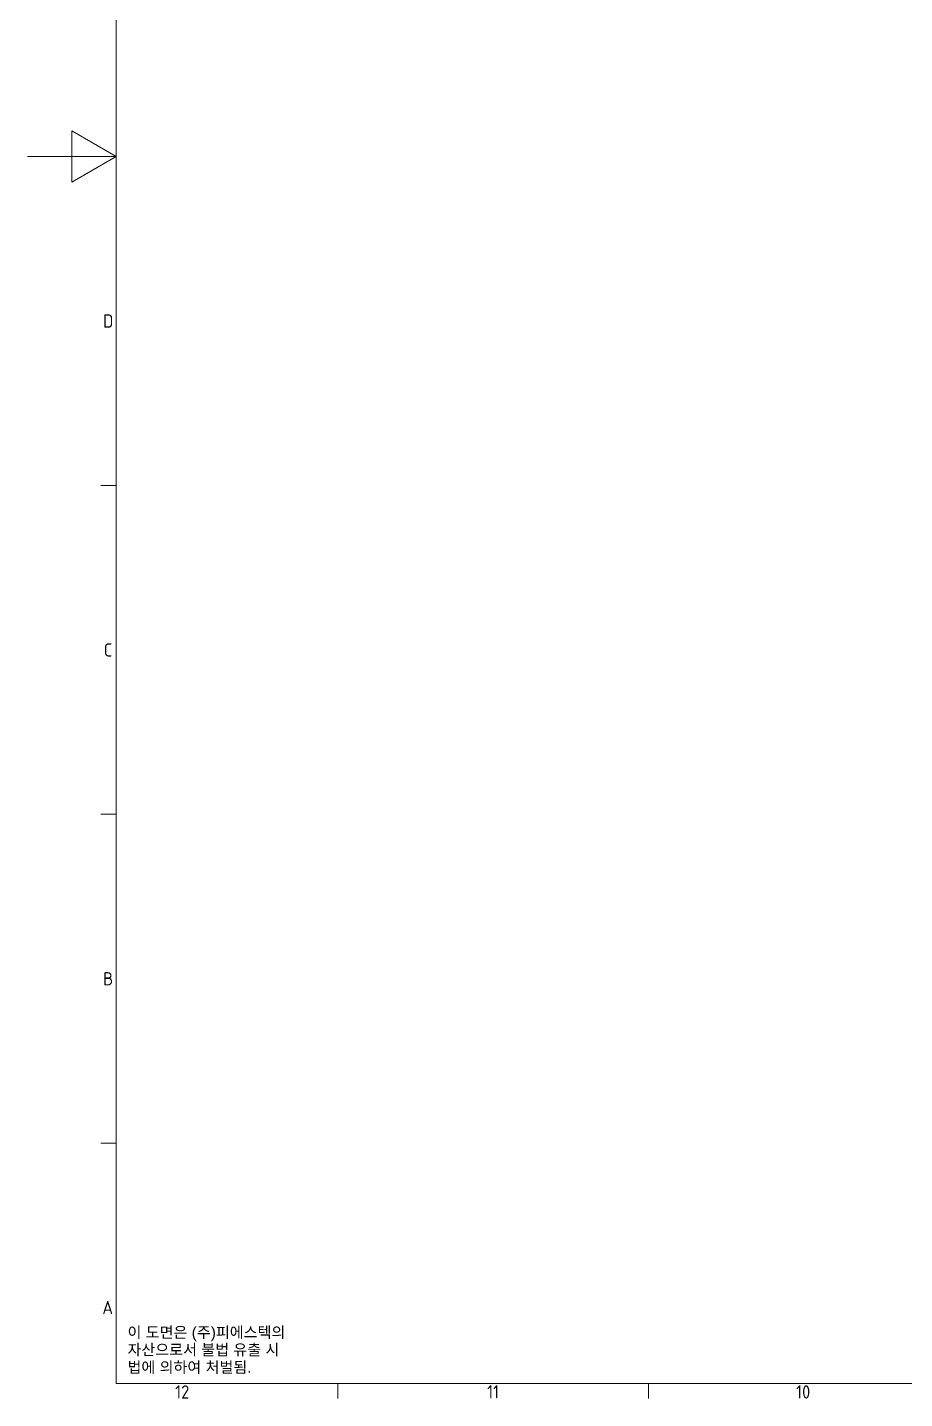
# Model space of a CAD drawing. Header units: millimetres. Extents: x 0 to 8410, y 0 to 5940.
# Drawn here: x 0 to 1980, y 166 to 3261 of the extents above; entities that cross this region are included whole.
import ezdxf

# ---------------------------------------------------------------- set-up
doc = ezdxf.new("R2010")
doc.units = ezdxf.units.MM
doc.header["$LTSCALE"] = 10
doc.layers.get('0').update_dxf_attribs({"color": 3, "lineweight": 5, "true_color": 0x00ff00})
doc.layers.add('경계(ISO)', color=7, linetype='Continuous', lineweight=5)
doc.layers.add('기호(ISO)', color=5, linetype='Continuous', lineweight=5, true_color=0x0000ff)
doc.styles.add('문자 텍스트_PSTEK_POSCO', font='isocp.shx')

# ---------------------------------------------------------------- blocks, each defined once
blk = doc.blocks.new('경계 Default Border')
at = {"layer": '경계(ISO)'}
for p, q in [((20, 222.75), (16.6, 222.75)), ((20, 148.5), (16.6, 148.5)), ((20, 74.25), (16.6, 74.25)), ((70.08, 20), (70.08, 16.6)), ((140.17, 20), (140.17, 16.6))]:
    blk.add_line(p, q, dxfattribs=at)
at = {"layer": '경계(ISO)', "flags": 128}
for points in [[(20, 20), (20, 574), (821, 574), (821, 20), (20, 20)], [(0, 297), (20, 297), (10, 302.77), (10, 291.23), (20, 297)]]:
    blk.add_lwpolyline(points, dxfattribs=at)
at = {"layer": '경계(ISO)', "color": 2, "true_color": 0xffff00, "char_height": 3, "attachment_point": 7, "style": '문자 텍스트_PSTEK_POSCO'}
for s, insert in [('D', (17.08, 258.35)), ('C', (17.24, 184.1)), ('B', (17.08, 109.85)), ('A', (16.91, 35.62)), ('12', (33.36, 16.57)), ('11', (103.78, 16.6)), ('10', (173.53, 16.57))]:
    blk.add_mtext(s, dxfattribs=dict(at, insert=insert))

msp = doc.modelspace()

# ---------------------------------------------------------------- block references
at = {"xscale": 10, "yscale": 10, "zscale": 10}
msp.add_blockref('경계 Default Border', (0, 0), dxfattribs=at)

# ---------------------------------------------------------------- texts
at = {"layer": '기호(ISO)', "color": 2, "true_color": 0xffff00, "insert": (225.9, 274.6), "char_height": 25, "width": 393.061, "attachment_point": 4, "line_spacing_factor": 0.944221, "style": '문자 텍스트_PSTEK_POSCO'}
msp.add_mtext('{\\fArial|b0|i0;\\H25.0000;이 도면은 (주)피에스텍의\\P자산으로서 불법 유출 시 \\P법에 의하여 처벌됨.}', dxfattribs=at)

doc.saveas('drawing.dxf')
